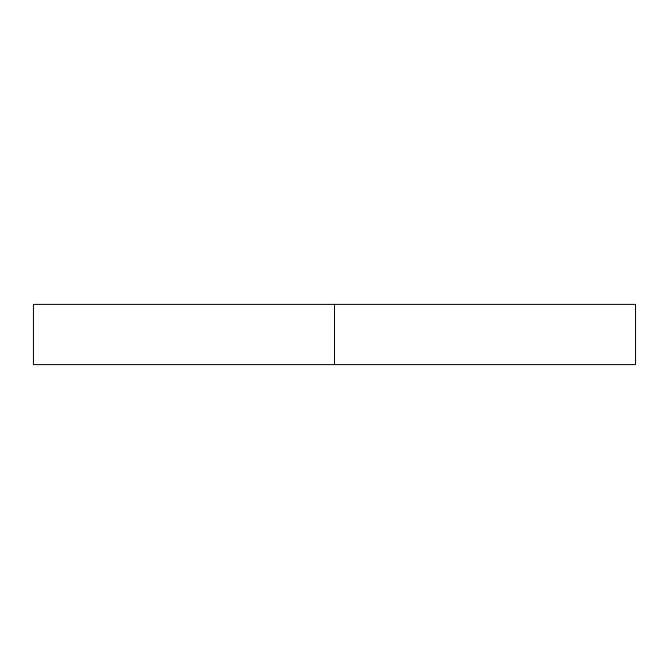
<?xml version="1.0" encoding="UTF-8"?>
<svg xmlns="http://www.w3.org/2000/svg" width="669" height="669" viewBox="0 0 669 669"><rect width="100%" height="100%" fill="white"/><g stroke="black" fill="none" stroke-linecap="round" stroke-linejoin="round"><path stroke-width="1" d="M334.5 304.395L334.5 364.605M635.55 304.395L33.45 304.395L33.45 364.605L635.55 364.605L635.55 304.395"/></g></svg>
